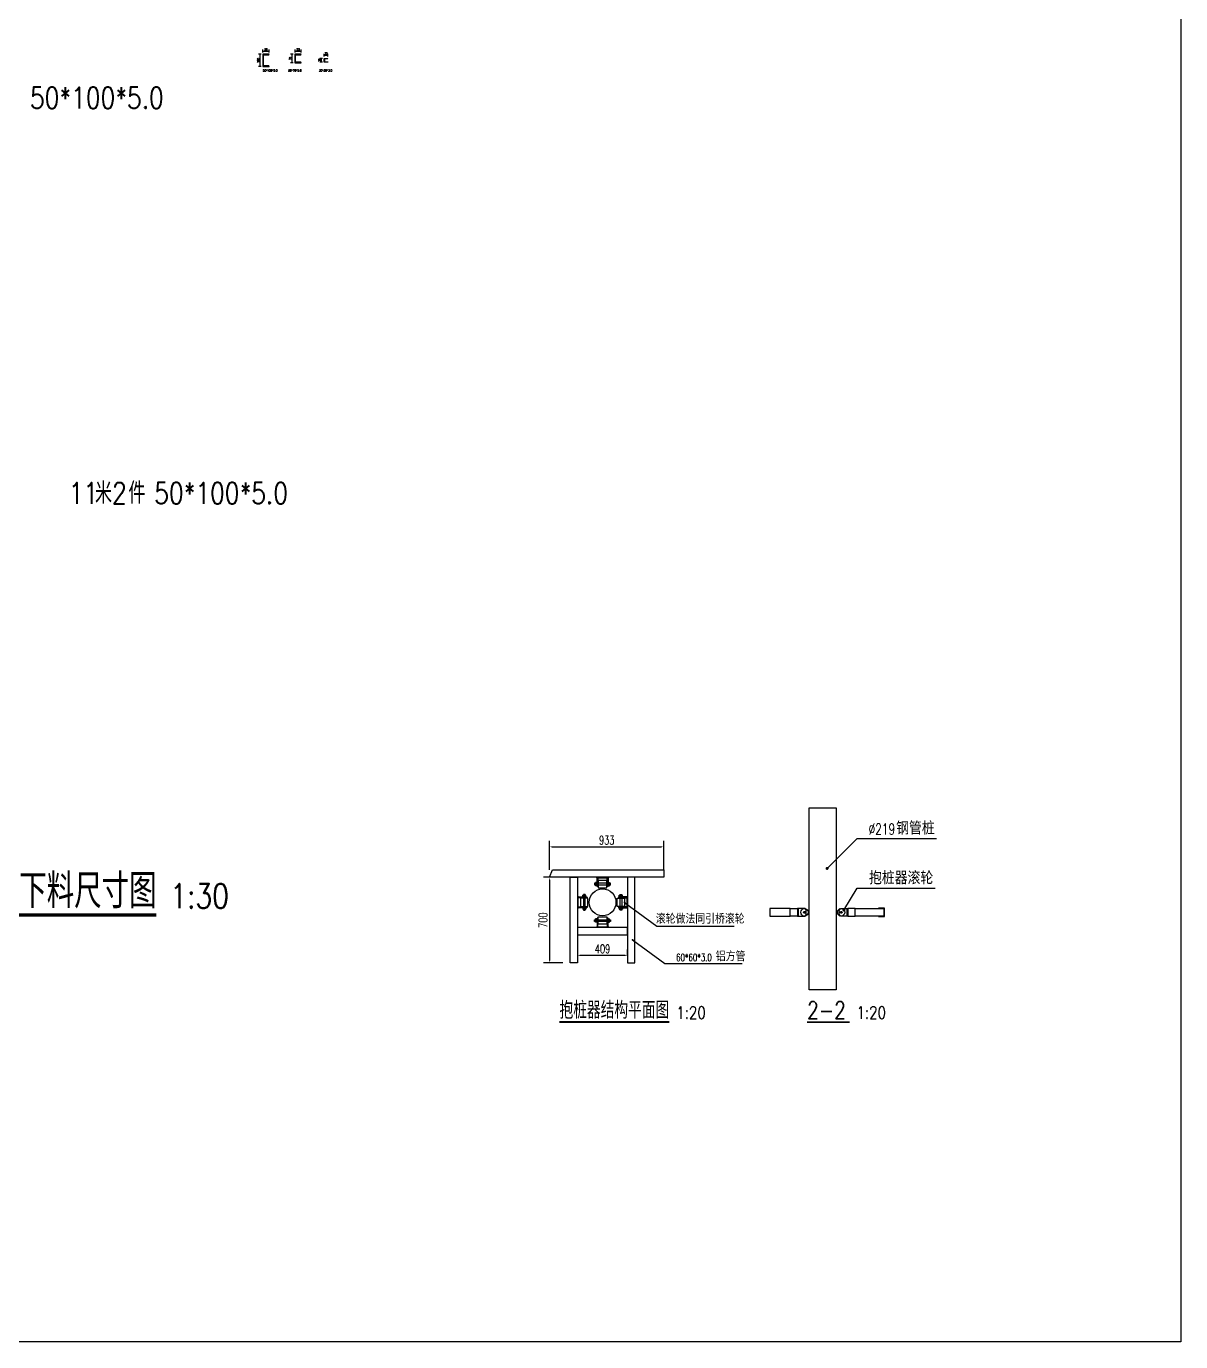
# Model space of a CAD drawing. Header units: millimetres. Extents: x 20612 to 122804, y 29227 to 156976.
# Drawn here: x 95595 to 105017, y 29227 to 39965 of the extents above; entities that cross this region are included whole.
import ezdxf

# ---------------------------------------------------------------- set-up
doc = ezdxf.new("R2010")
doc.units = ezdxf.units.MM
doc.header["$LTSCALE"] = 1000
for name, color, linetype in [('DIM_LEAD', 3, 'Continuous'), ('DIM_SYMB', 3, 'Continuous'), ('PUB_TEXT', 7, 'Continuous'), ('W-MOUNTING固定方式', 5, 'Continuous'), ('W-STEEL_FRAME钢架', 3, 'Continuous')]:
    doc.layers.add(name, color=color, linetype=linetype)
doc.styles.add('_TCH_DIM', font='SIMPLEX.shx', dxfattribs={"bigfont": 'hztxt.shx'})
doc.styles.get("Standard").update_dxf_attribs({"font": 'simplex.shx', "width": 0.8, "bigfont": 'hztxt.shx'})
doc.styles.add('STANDARD_T3', font='simplex.shx', dxfattribs={"width": 0.7, "bigfont": 'hztxt.shx'})
doc.dimstyles.new('W&&20', dxfattribs={"dimtxt": 70, "dimasz": 20, "dimexe": 50, "dimexo": 60, "dimgap": 20, "dimtad": 1, "dimdec": 0, "dimzin": 0, "dimdsep": 46, "dimtxsty": 'STANDARD_T3', "dimcen": 0.09, "dimclrd": 1, "dimclre": 1, "dimclrt": 7, "dimazin": 2, "dimtfac": 1, "dimtdec": 0, "dimtix": 1, "dimtmove": 2, "dimatfit": 3, "dimfxl": 0, "dimtolj": 1, "dimtzin": 0, "dimarcsym": 0})
doc.dimstyles.new('W&&5', dxfattribs={"dimtxt": 17.5, "dimasz": 5, "dimexe": 12.5, "dimexo": 15, "dimgap": 5, "dimtad": 1, "dimdec": 0, "dimzin": 0, "dimdsep": 46, "dimtxsty": 'STANDARD_T3', "dimcen": 0.09, "dimclrd": 1, "dimclre": 1, "dimclrt": 7, "dimazin": 2, "dimtfac": 1, "dimtdec": 0, "dimtix": 1, "dimtmove": 2, "dimatfit": 3, "dimfxl": 0, "dimtolj": 1, "dimtzin": 0, "dimarcsym": 0})

# ---------------------------------------------------------------- blocks, each defined once
blk = doc.blocks.new('*D124')
at = {"color": 1, "lineweight": -2, "transparency": 16777216}
for p, q in [((97511, 39736), (97490, 39736)), ((97503, 39641), (97503, 39731)), ((97511, 39636), (97490, 39636))]:
    blk.add_line(p, q, dxfattribs=at)
at = {"color": 1, "transparency": 16777216}
for points in [[(97502, 39731), (97503, 39731), (97503, 39736)], [(97502, 39641), (97503, 39641), (97503, 39636)]]:
    blk.add_solid(points, dxfattribs=at)
at = {"layer": 'Defpoints', "color": 0, "transparency": 16777216}
for p in [(97503, 39736), (97526, 39736), (97526, 39636)]:
    blk.add_point(p, dxfattribs=at)
at = {"color": 7, "transparency": 16777216, "insert": (97489, 39686), "char_height": 17.5, "attachment_point": 5, "rotation": 90, "style": 'STANDARD_T3'}
blk.add_mtext('\\A1;100', dxfattribs=at)
blk = doc.blocks.new('*D125')
at = {"color": 1, "lineweight": -2, "transparency": 16777216}
for p, q in [((97526, 39751), (97526, 39774)), ((97531, 39762), (97571, 39762)), ((97576, 39751), (97576, 39774))]:
    blk.add_line(p, q, dxfattribs=at)
at = {"color": 1, "transparency": 16777216}
for points in [[(97531, 39762), (97531, 39761), (97526, 39762)], [(97571, 39762), (97571, 39761), (97576, 39762)]]:
    blk.add_solid(points, dxfattribs=at)
at = {"layer": 'Defpoints', "color": 0, "transparency": 16777216}
for p in [(97526, 39736), (97576, 39762), (97576, 39736)]:
    blk.add_point(p, dxfattribs=at)
at = {"color": 7, "transparency": 16777216, "insert": (97551, 39775), "char_height": 17.5, "attachment_point": 5, "style": 'STANDARD_T3'}
blk.add_mtext('\\A1;50', dxfattribs=at)
blk = doc.blocks.new('*D126')
at = {"color": 1, "lineweight": -2, "transparency": 16777216}
for p, q in [((97773, 39736), (97751, 39736)), ((97764, 39671), (97764, 39731)), ((97773, 39666), (97751, 39666))]:
    blk.add_line(p, q, dxfattribs=at)
at = {"color": 1, "transparency": 16777216}
for points in [[(97763, 39731), (97765, 39731), (97764, 39736)], [(97763, 39671), (97765, 39671), (97764, 39666)]]:
    blk.add_solid(points, dxfattribs=at)
at = {"layer": 'Defpoints', "color": 0, "transparency": 16777216}
for p in [(97764, 39736), (97788, 39736), (97788, 39666)]:
    blk.add_point(p, dxfattribs=at)
at = {"color": 7, "transparency": 16777216, "insert": (97750, 39701), "char_height": 17.5, "attachment_point": 5, "rotation": 90, "style": 'STANDARD_T3'}
blk.add_mtext('\\A1;70', dxfattribs=at)
blk = doc.blocks.new('*D127')
at = {"color": 1, "lineweight": -2, "transparency": 16777216}
for p, q in [((97788, 39751), (97788, 39774)), ((97793, 39762), (97833, 39762)), ((97838, 39751), (97838, 39774))]:
    blk.add_line(p, q, dxfattribs=at)
at = {"color": 1, "transparency": 16777216}
for points in [[(97793, 39762), (97793, 39761), (97788, 39762)], [(97833, 39762), (97833, 39761), (97838, 39762)]]:
    blk.add_solid(points, dxfattribs=at)
at = {"layer": 'Defpoints', "color": 0, "transparency": 16777216}
for p in [(97788, 39736), (97838, 39762), (97838, 39736)]:
    blk.add_point(p, dxfattribs=at)
at = {"color": 7, "transparency": 16777216, "insert": (97813, 39775), "char_height": 17.5, "attachment_point": 5, "style": 'STANDARD_T3'}
blk.add_mtext('\\A1;50', dxfattribs=at)
blk = doc.blocks.new('*D128')
at = {"color": 1, "lineweight": -2, "transparency": 16777216}
for p, q in [((98011, 39703), (97990, 39703)), ((98011, 39673), (97990, 39673)), ((98003, 39678), (98003, 39698))]:
    blk.add_line(p, q, dxfattribs=at)
at = {"color": 1, "transparency": 16777216}
for points in [[(98002, 39698), (98004, 39698), (98003, 39703)], [(98002, 39678), (98004, 39678), (98003, 39673)]]:
    blk.add_solid(points, dxfattribs=at)
at = {"layer": 'Defpoints', "color": 0, "transparency": 16777216}
for p in [(98003, 39703), (98026, 39703), (98026, 39673)]:
    blk.add_point(p, dxfattribs=at)
at = {"color": 7, "transparency": 16777216, "insert": (97989, 39688), "char_height": 17.5, "attachment_point": 5, "rotation": 90, "style": 'STANDARD_T3'}
blk.add_mtext('\\A1;30', dxfattribs=at)
blk = doc.blocks.new('*D129')
at = {"color": 1, "lineweight": -2, "transparency": 16777216}
for p, q in [((98026, 39718), (98026, 39740)), ((98056, 39718), (98056, 39740)), ((98031, 39728), (98051, 39728))]:
    blk.add_line(p, q, dxfattribs=at)
at = {"color": 1, "transparency": 16777216}
for points in [[(98031, 39729), (98031, 39727), (98026, 39728)], [(98051, 39729), (98051, 39727), (98056, 39728)]]:
    blk.add_solid(points, dxfattribs=at)
at = {"layer": 'Defpoints', "color": 0, "transparency": 16777216}
for p in [(98026, 39703), (98056, 39728), (98056, 39703)]:
    blk.add_point(p, dxfattribs=at)
at = {"color": 7, "transparency": 16777216, "insert": (98041, 39742), "char_height": 17.5, "attachment_point": 5, "style": 'STANDARD_T3'}
blk.add_mtext('\\A1;30', dxfattribs=at)
blk = doc.blocks.new('*D187')
at = {"color": 1, "lineweight": -2, "transparency": 16777216}
for p, q in [((99865, 33078), (99865, 33316)), ((100798, 33078), (100798, 33316)), ((99885, 33266), (100778, 33266))]:
    blk.add_line(p, q, dxfattribs=at)
at = {"color": 1, "transparency": 16777216}
for points in [[(99885, 33270), (99885, 33263), (99865, 33266)], [(100778, 33270), (100778, 33263), (100798, 33266)]]:
    blk.add_solid(points, dxfattribs=at)
at = {"layer": 'Defpoints', "color": 0, "transparency": 16777216}
for p in [(100798, 33266), (99865, 33018), (100798, 33018)]:
    blk.add_point(p, dxfattribs=at)
at = {"color": 7, "transparency": 16777216, "insert": (100332, 33321), "char_height": 70, "attachment_point": 5, "style": 'STANDARD_T3'}
blk.add_mtext('\\A1;933', dxfattribs=at)
blk = doc.blocks.new('*D188')
at = {"color": 1, "lineweight": -2, "transparency": 16777216}
for p, q in [((99974, 33018), (99817, 33018)), ((99867, 32338), (99867, 32998)), ((99974, 32318), (99817, 32318))]:
    blk.add_line(p, q, dxfattribs=at)
at = {"color": 1, "transparency": 16777216}
for points in [[(99864, 32998), (99870, 32998), (99867, 33018)], [(99864, 32338), (99870, 32338), (99867, 32318)]]:
    blk.add_solid(points, dxfattribs=at)
at = {"layer": 'Defpoints', "color": 0, "transparency": 16777216}
for p in [(99867, 33018), (100034, 33018), (100034, 32318)]:
    blk.add_point(p, dxfattribs=at)
at = {"color": 7, "transparency": 16777216, "insert": (99812, 32668), "char_height": 70, "attachment_point": 5, "rotation": 90, "style": 'STANDARD_T3'}
blk.add_mtext('\\A1;700', dxfattribs=at)
blk = doc.blocks.new('*D189')
at = {"color": 1, "lineweight": -2, "transparency": 16777216}
for p, q in [((100094, 32489), (100094, 32328)), ((100483, 32378), (100114, 32378)), ((100503, 32378), (100503, 32428))]:
    blk.add_line(p, q, dxfattribs=at)
at = {"color": 1, "transparency": 16777216}
for points in [[(100114, 32382), (100114, 32375), (100094, 32378)], [(100483, 32382), (100483, 32375), (100503, 32378)]]:
    blk.add_solid(points, dxfattribs=at)
at = {"layer": 'Defpoints', "color": 0, "transparency": 16777216}
for p in [(100094, 32549), (100094, 32378), (100503, 32318)]:
    blk.add_point(p, dxfattribs=at)
at = {"color": 7, "transparency": 16777216, "insert": (100298, 32433), "char_height": 70, "attachment_point": 5, "style": 'STANDARD_T3'}
blk.add_mtext('\\A1;409', dxfattribs=at)

msp = doc.modelspace()

# ---------------------------------------------------------------- linework, layer by layer
for p, q in [((100249.87, 32974.868), (100241.87, 32974.868)), ((100241.87, 32974.868), (100241.87, 32948.567)), ((100249.87, 32969.013), (100241.87, 32969.013)), ((100249.87, 32974.868), (100249.87, 32948.567)), ((100347.9, 32974.868), (100355.9, 32974.868)), ((100347.9, 32974.868), (100347.9, 32948.567)), ((100347.9, 32969.013), (100355.9, 32969.013)), ((100355.9, 32974.868), (100355.9, 32948.567)), ((100136.592, 32862.767), (100136.592, 32870.767)), ((100136.592, 32870.767), (100162.894, 32870.767)), ((100136.592, 32862.767), (100162.894, 32862.767)), ((100142.448, 32862.767), (100142.448, 32870.767)), ((100156.448, 32862.767), (100156.448, 32870.767)), ((100162.894, 32862.767), (100162.894, 32870.767)), ((100249.87, 32955.013), (100241.87, 32955.013)), ((100249.87, 32948.567), (100241.87, 32948.567)), ((100347.9, 32955.013), (100355.9, 32955.013)), ((100347.9, 32948.567), (100355.9, 32948.567)), ((100433.7, 32862.767), (100433.7, 32870.767)), ((100460.001, 32870.767), (100433.7, 32870.767)), ((100460.001, 32862.767), (100433.7, 32862.767)), ((100440.146, 32862.767), (100440.146, 32870.767)), ((100454.146, 32862.767), (100454.146, 32870.767)), ((100460.001, 32862.767), (100460.001, 32870.767)), ((100136.592, 32764.737), (100136.592, 32756.737)), ((100136.592, 32764.737), (100162.894, 32764.737)), ((100136.592, 32756.737), (100162.894, 32756.737)), ((100142.448, 32764.737), (100142.448, 32756.737)), ((100156.448, 32764.737), (100156.448, 32756.737)), ((100162.894, 32764.737), (100162.894, 32756.737)), ((100433.7, 32764.737), (100433.7, 32756.737)), ((100460.001, 32764.737), (100433.7, 32764.737)), ((100460.001, 32756.737), (100433.7, 32756.737)), ((100440.146, 32764.737), (100440.146, 32756.737)), ((100454.146, 32764.737), (100454.146, 32756.737)), ((100460.001, 32764.737), (100460.001, 32756.737)), ((100249.87, 32677.761), (100241.87, 32677.761)), ((100241.87, 32651.46), (100241.87, 32677.761)), ((100249.87, 32671.315), (100241.87, 32671.315)), ((100249.87, 32657.315), (100241.87, 32657.315)), ((100249.87, 32651.46), (100241.87, 32651.46)), ((100249.87, 32651.46), (100249.87, 32677.761)), ((100347.9, 32677.761), (100355.9, 32677.761)), ((100347.9, 32651.46), (100347.9, 32677.761)), ((100347.9, 32671.315), (100355.9, 32671.315)), ((100347.9, 32657.315), (100355.9, 32657.315)), ((100347.9, 32651.46), (100355.9, 32651.46)), ((100355.9, 32651.46), (100355.9, 32677.761))]:
    msp.add_line(p, q)
for points in [[(80354.886, 47983.087), (105016.766, 47983.087), (105016.766, 29226.554), (80354.886, 29226.554)], [(101985.596, 33584.853), (102204.596, 33584.853), (102204.596, 32097.612), (101985.596, 32097.612)], [(100233.297, 32955.664), (100363.297, 32955.664), (100363.297, 32969.664), (100233.297, 32969.664)], [(100248.297, 33012.69), (100348.297, 33012.69), (100348.297, 33017.69), (100248.297, 33017.69)], [(100260.797, 33012.664), (100260.797, 32942.664), (100252.797, 32942.664), (100252.797, 33012.664)], [(100263.297, 32992.664), (100263.297, 32932.664), (100333.297, 32932.664), (100333.297, 32992.664)], [(100343.797, 33012.664), (100343.797, 32942.664), (100335.797, 32942.664), (100335.797, 33012.664)], [(100098.77, 32763.164), (100098.77, 32863.164), (100093.77, 32863.164), (100093.77, 32763.164)], [(100098.797, 32858.664), (100168.797, 32858.664), (100168.797, 32850.664), (100098.797, 32850.664)], [(100155.797, 32748.164), (100155.797, 32878.164), (100141.797, 32878.164), (100141.797, 32748.164)], [(100497.797, 32858.664), (100427.797, 32858.664), (100427.797, 32850.664), (100497.797, 32850.664)], [(100440.797, 32748.164), (100440.797, 32878.164), (100454.797, 32878.164), (100454.797, 32748.164)], [(100497.823, 32763.164), (100497.823, 32863.164), (100502.823, 32863.164), (100502.823, 32763.164)], [(100098.797, 32775.664), (100168.797, 32775.664), (100168.797, 32767.664), (100098.797, 32767.664)], [(100118.797, 32778.164), (100178.797, 32778.164), (100178.797, 32848.164), (100118.797, 32848.164)], [(100477.797, 32778.164), (100417.797, 32778.164), (100417.797, 32848.164), (100477.797, 32848.164)], [(100497.797, 32775.664), (100427.797, 32775.664), (100427.797, 32767.664), (100497.797, 32767.664)], [(101830.57, 32761.643), (101663.674, 32761.643), (101663.674, 32701.643), (101830.57, 32701.643)], [(101830.57, 32761.643), (101890.57, 32761.643), (101890.57, 32701.643), (101830.57, 32701.643)], [(101890.57, 32701.643), (101895.57, 32701.643), (101895.57, 32761.643), (101890.57, 32761.643)], [(101895.57, 32701.643), (101950.57, 32701.643), (101960.57, 32716.643), (101960.57, 32746.643), (101950.57, 32761.643), (101895.57, 32761.643)], [(102294.622, 32701.643), (102239.622, 32701.643), (102229.622, 32716.643), (102229.622, 32746.643), (102239.622, 32761.643), (102294.622, 32761.643)], [(102299.622, 32701.643), (102294.622, 32701.643), (102294.622, 32761.643), (102299.622, 32761.643)], [(102359.622, 32761.643), (102299.622, 32761.643), (102299.622, 32701.643), (102359.622, 32701.643)], [(102359.622, 32761.643), (102595.096, 32761.643), (102595.096, 32701.643), (102359.622, 32701.643)], [(100233.297, 32670.664), (100363.297, 32670.664), (100363.297, 32656.664), (100233.297, 32656.664)], [(100260.797, 32613.664), (100260.797, 32683.664), (100252.797, 32683.664), (100252.797, 32613.664)], [(100263.297, 32633.664), (100263.297, 32693.664), (100333.297, 32693.664), (100333.297, 32633.664)], [(100343.797, 32613.664), (100343.797, 32683.664), (100335.797, 32683.664), (100335.797, 32613.664)], [(100248.297, 32613.638), (100348.297, 32613.638), (100348.297, 32608.638), (100248.297, 32608.638)]]:
    msp.add_lwpolyline(points, close=True)
for points in [[(97576.254, 39736.437), (97526.254, 39736.437), (97526.254, 39636.437), (97576.254, 39636.437, 0.522605001), (97571.254, 39641.437), (97531.254, 39641.437), (97531.254, 39731.437), (97571.254, 39731.437, 0.360796483)], [(97837.644, 39736.437), (97787.644, 39736.437), (97787.644, 39666.437), (97837.644, 39666.437, 0.522605001), (97832.644, 39671.437), (97792.644, 39671.437), (97792.644, 39731.437), (97832.644, 39731.437, 0.360796483)], [(98056.494, 39672.691), (98026.494, 39672.691), (98026.494, 39702.691), (98056.494, 39702.691), (98056.494, 39702.691, -0.414213562), (98053.494, 39699.691), (98029.494, 39699.691), (98029.494, 39675.691), (98053.494, 39675.691, -0.414213562), (98056.494, 39672.691)]]:
    msp.add_lwpolyline(points, format="xyb", close=True)
at = {"color": 1}
msp.add_lwpolyline([(102550.096, 32696.643), (102600.096, 32696.643), (102600.096, 32766.643), (102550.096, 32766.643, 0.522605001), (102555.096, 32761.643), (102595.096, 32761.643), (102595.096, 32701.643), (102555.096, 32701.643, 0.360796483)], format="xyb", close=True, dxfattribs=at)
for centre, radius in [((100298.297, 32813.164), 109.5), ((101945.57, 32731.643), 30), ((102244.622, 32731.643), 30), ((101945.57, 32731.643), 8), ((102244.622, 32731.643), 8)]:
    msp.add_circle(centre, radius)
for centre, radius, start, end in [((100264.829, 32974.947), 22.959, 180.1958655, 195.0922588), ((100273.009, 32961.991), 31.139, 167.0507374, 192.9492626), ((100226.911, 32974.947), 22.959, 344.9077412, 359.8041345), ((100218.731, 32961.991), 31.139, 347.0507374, 12.9492626), ((100370.859, 32974.947), 22.959, 180.1958655, 195.0922588), ((100379.039, 32961.991), 31.139, 167.0507374, 192.9492626), ((100332.941, 32974.947), 22.959, 344.9077412, 359.8041345), ((100324.761, 32961.991), 31.139, 347.0507374, 12.9492626), ((100136.514, 32847.808), 22.959, 74.9077412, 89.8041345), ((100136.514, 32885.726), 22.959, 270.1958655, 285.0922588), ((100149.47, 32839.628), 31.139, 77.0507374, 102.9492626), ((100149.47, 32893.906), 31.139, 257.0507374, 282.9492626), ((100162.425, 32847.808), 22.959, 88.8312155, 105.0922588), ((100162.425, 32885.726), 22.959, 254.9077412, 271.1687845), ((100264.829, 32949.035), 22.959, 164.9077412, 181.1687845), ((100226.911, 32949.035), 22.959, 358.8312155, 15.0922588), ((100370.859, 32949.035), 22.959, 164.9077412, 181.1687845), ((100332.941, 32949.035), 22.959, 358.8312155, 15.0922588), ((100434.168, 32847.808), 22.959, 74.9077412, 91.1687845), ((100434.168, 32885.726), 22.959, 268.8312155, 285.0922588), ((100447.124, 32839.628), 31.139, 77.0507374, 102.9492626), ((100447.124, 32893.906), 31.139, 257.0507374, 282.9492626), ((100460.08, 32847.808), 22.959, 90.1958655, 105.0922588), ((100460.08, 32885.726), 22.959, 254.9077412, 269.8041345), ((100136.514, 32741.778), 22.959, 74.9077412, 89.8041345), ((100136.514, 32779.696), 22.959, 270.1958655, 285.0922588), ((100149.47, 32733.598), 31.139, 77.0507374, 102.9492626), ((100149.47, 32787.876), 31.139, 257.0507374, 282.9492626), ((100162.425, 32741.778), 22.959, 88.8312155, 105.0922588), ((100162.425, 32779.696), 22.959, 254.9077412, 271.1687845), ((100434.168, 32741.778), 22.959, 74.9077412, 91.1687845), ((100434.168, 32779.696), 22.959, 268.8312155, 285.0922588), ((100447.124, 32733.598), 31.139, 77.0507374, 102.9492626), ((100447.124, 32787.876), 31.139, 257.0507374, 282.9492626), ((100460.08, 32741.778), 22.959, 90.1958655, 105.0922588), ((100460.08, 32779.696), 22.959, 254.9077412, 269.8041345), ((100264.829, 32677.293), 22.959, 178.8312155, 195.0922588), ((100273.009, 32664.337), 31.139, 167.0507374, 192.9492626), ((100264.829, 32651.381), 22.959, 164.9077412, 179.8041345), ((100226.911, 32677.293), 22.959, 344.9077412, 1.1687845), ((100218.731, 32664.337), 31.139, 347.0507374, 12.9492626), ((100226.911, 32651.381), 22.959, 0.1958655, 15.0922588), ((100370.859, 32677.293), 22.959, 178.8312155, 195.0922588), ((100379.039, 32664.337), 31.139, 167.0507374, 192.9492626), ((100370.859, 32651.381), 22.959, 164.9077412, 179.8041345), ((100332.941, 32677.293), 22.959, 344.9077412, 1.1687845), ((100324.761, 32664.337), 31.139, 347.0507374, 12.9492626), ((100332.941, 32651.381), 22.959, 0.1958655, 15.0922588)]:
    msp.add_arc(centre, radius, start, end)
at = {"layer": 'DIM_LEAD'}
for p, q in [((102130.712, 33089.6), (102376.101, 33334.989)), ((102376.101, 33334.989), (103024.202, 33334.989)), ((102268.276, 32750.096), (102376.273, 32928.955)), ((102376.273, 32928.955), (103012.426, 32928.955)), ((100477.797, 32813.164), (100740.364, 32618.861)), ((100740.364, 32618.861), (101372.702, 32618.861)), ((100543.18, 32507.025), (100805.748, 32312.722)), ((100805.748, 32312.722), (101438.086, 32312.722))]:
    msp.add_line(p, q, dxfattribs=at)
for points, const_width in [([(102126.47, 33085.357, 1), (102134.955, 33093.842, 1)], 12), ([(100474.581, 32815.543, 1), (100481.012, 32810.785, 1)], 8), ([(102265.174, 32744.96, 1), (102271.377, 32755.233, 1)], 12), ([(100539.965, 32509.404, 1), (100546.396, 32504.645, 1)], 8)]:
    msp.add_lwpolyline(points, format="xyb", close=True, dxfattribs=dict(at, const_width=const_width))
at = {"layer": 'DIM_SYMB'}
for points, const_width in [([(94865.819, 32709.386), (96657.378, 32709.386)], 28), ([(99946.661, 31836.175), (100844.205, 31836.175)], 14), ([(101967.25, 31835.073), (102315.25, 31835.073)], 14)]:
    msp.add_lwpolyline(points, dxfattribs=dict(at, const_width=const_width))
at = {"layer": 'W-MOUNTING固定方式'}
msp.add_circle((100298.297, 32813.164), 109.5, dxfattribs=at)
at = {"layer": 'W-STEEL_FRAME钢架', "color": 30}
for points in [[(100798.297, 33077.69), (100798.297, 33017.69), (99864.862, 33017.69), (99890.302, 33077.69)], [(100033.77, 33017.69), (100093.77, 33017.69), (100093.77, 32318.164), (100033.77, 32318.164)], [(100562.823, 33017.69), (100502.823, 33017.69), (100502.823, 32318.164), (100562.823, 32318.164)], [(100502.823, 32548.638), (100502.823, 32608.638), (100093.77, 32608.638), (100093.77, 32548.638)]]:
    msp.add_lwpolyline(points, close=True, dxfattribs=at)

# ---------------------------------------------------------------- texts
at = {"layer": 'PUB_TEXT', "width": 0.8}
for s, height, p in [('50*100*5.0', 17.5, (97524.736, 39595.14)), ('50*70*5.0', 17.5, (97733.108, 39595.14)), ('30*30*3.0', 17.5, (97983.954, 39595.14)), ('50*100*5.0', 175, (95624.43, 39293.815)), ('11', 175, (95941.602, 36066.531)), ('米', 175, (96154.935, 36066.531)), ('2', 175, (96294.935, 36066.531)), ('件', 175, (96428.269, 36066.531)), ('50*100*5.0', 175, (96638.82, 36066.531))]:
    msp.add_text(s, height=height, dxfattribs=at).set_placement(p)
at = {"layer": 'PUB_TEXT', "color": 7, "style": '_TCH_DIM', "width": 0.705882}
for s, height, p in [('%%c219', 89.25, (102469.237, 33366.489)), ('60*60*3.0', 59.5, (100898.519, 32333.722))]:
    msp.add_text(s, height=height, dxfattribs=at).set_placement(p)
at = {"layer": 'PUB_TEXT', "color": 7, "style": '_TCH_DIM'}
for s, height, p in [('钢管桩', 105, (102694.237, 33366.489)), ('抱桩器滚轮', 105, (102472.461, 32960.455)), ('滚轮做法同引桥滚轮', 70, (100732.726, 32639.861)), ('铝方管', 70, (101222.519, 32333.722))]:
    msp.add_text(s, height=height, dxfattribs=at).set_placement(p)
at = {"layer": 'PUB_TEXT', "color": 7, "width": 0.8}
for s, height, p in [('铝合金下料尺寸图', 280, (94865.819, 32765.386)), ('1:30', 200, (96769.378, 32765.386)), ('抱桩器结构平面图', 140, (99946.661, 31863.073)), ('2-2', 140, (101967.25, 31863.073)), ('1:20', 100, (100900.205, 31863.073)), ('1:20', 100, (102371.25, 31863.073))]:
    msp.add_text(s, height=height, dxfattribs=at).set_placement(p)

# ---------------------------------------------------------------- dimensions: what is measured, and where the dimension line sits
for base, p1, p2, dimstyle, picture, middle in [((97502.517, 39736.437), (97526.254, 39636.437), (97526.254, 39736.437), 'W&&5', '*D124', (97488.767, 39686.437)), ((97763.907, 39736.437), (97787.644, 39666.437), (97787.644, 39736.437), 'W&&5', '*D126', (97750.157, 39701.437)), ((98002.757, 39702.691), (98026.494, 39672.691), (98026.494, 39702.691), 'W&&5', '*D128', (97989.007, 39687.691)), ((99866.875, 33017.69), (100033.77, 32318.164), (100033.77, 33017.69), 'W&&20', '*D188', (99811.875, 32667.927))]:
    dim = msp.add_linear_dim(base=base, p1=p1, p2=p2, angle=90, dimstyle=dimstyle)
    dim.commit()
    dim.dimension.update_dxf_attribs({"geometry": picture, "text_midpoint": middle})
for base, p1, p2, dimstyle, picture, middle in [((97576.254, 39761.514), (97526.254, 39736.437), (97576.254, 39736.437), 'W&&5', '*D125', (97551.254, 39775.264)), ((97837.644, 39761.514), (97787.644, 39736.437), (97837.644, 39736.437), 'W&&5', '*D127', (97812.644, 39775.264)), ((98056.494, 39727.767), (98026.494, 39702.691), (98056.494, 39702.691), 'W&&5', '*D129', (98041.494, 39741.517)), ((100798.297, 33266.286), (99864.862, 33017.69), (100798.297, 33017.69), 'W&&20', '*D187', (100331.579, 33321.286)), ((100093.77, 32378.373), (100502.823, 32318.164), (100093.77, 32548.638), 'W&&20', '*D189', (100298.297, 32433.373))]:
    dim = msp.add_linear_dim(base=base, p1=p1, p2=p2, dimstyle=dimstyle)
    dim.commit()
    dim.dimension.update_dxf_attribs({"geometry": picture, "text_midpoint": middle})

doc.saveas('drawing.dxf')
